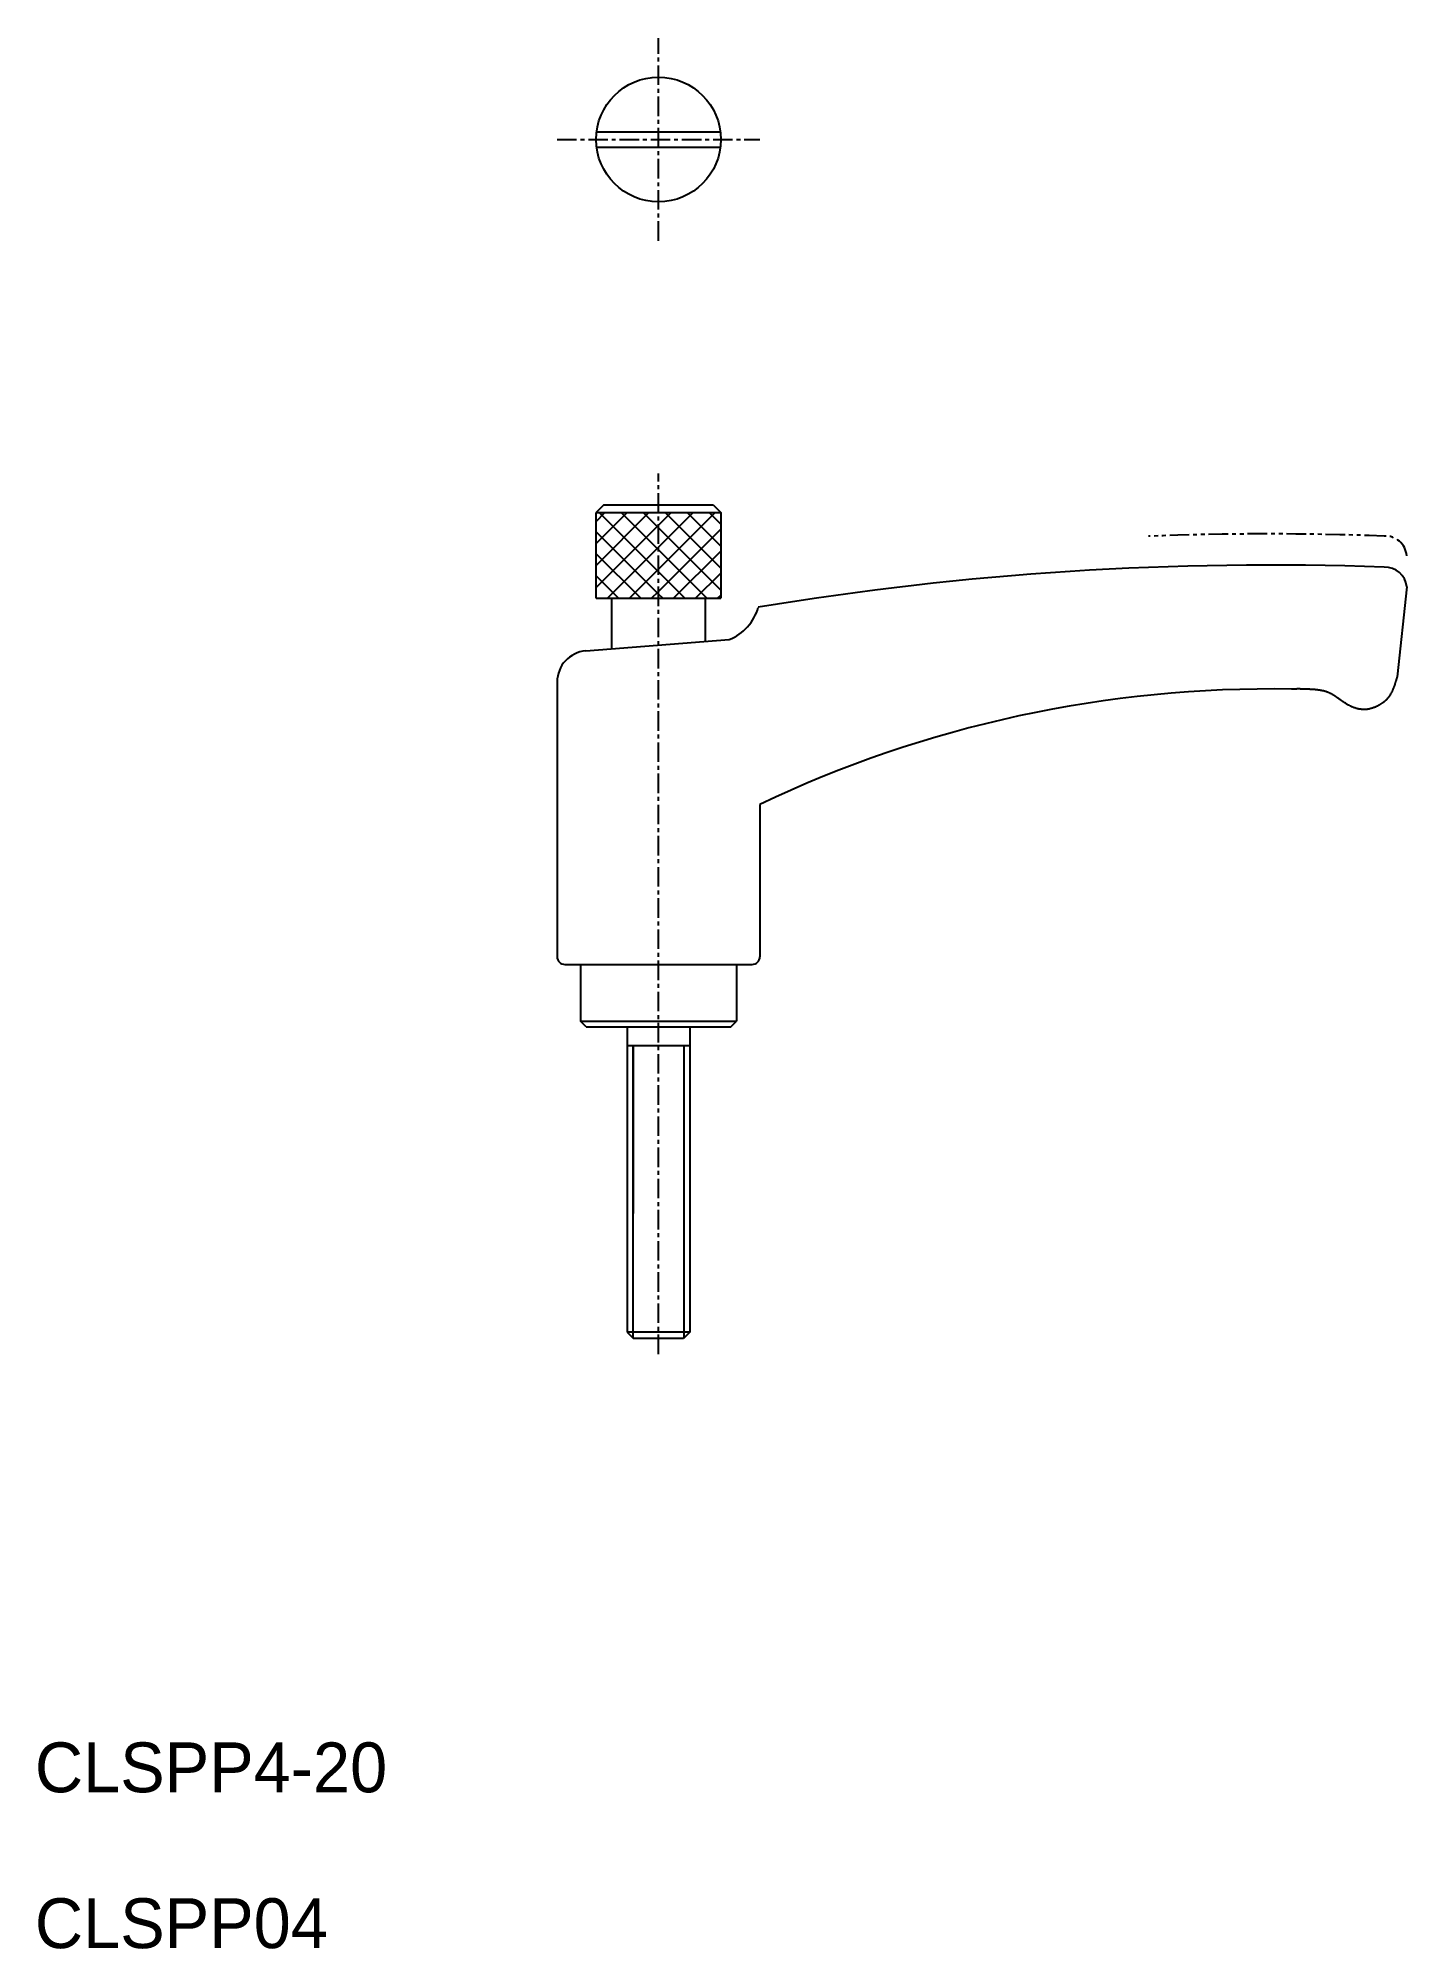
# Model space of a CAD drawing. Extents: x -2464 to -2376, y -904 to -781.
import ezdxf

# ---------------------------------------------------------------- set-up
doc = ezdxf.new("R2010")
doc.units = 0
doc.header["$MEASUREMENT"] = 0
doc.linetypes.add('CENTER', pattern=[2, 1.25, -0.25, 0.25, -0.25])
doc.linetypes.add('PHANTOM', pattern=[2.5, 1.25, -0.25, 0.25, -0.25, 0.25, -0.25])
doc.layers.get('0').update_dxf_attribs({"linetype": 'CONTINUOUS'})
doc.layers.add('CENTER', color=1, linetype='CENTER')

# ---------------------------------------------------------------- blocks, each defined once
blk = doc.blocks.new('*X2')
at = {"color": 0, "linetype": 'Continuous'}
for p, q in [((-2427.99, -814.76), (-2424.6, -811.36)), ((-2427.99, -813.34), (-2426.01, -811.36)), ((-2427.99, -811.93), (-2427.43, -811.36)), ((-2423.99, -815.17), (-2427.8, -811.36)), ((-2423.99, -813.76), (-2426.39, -811.36)), ((-2423.99, -812.34), (-2424.97, -811.36)), ((-2423.99, -815), (-2420.36, -811.36)), ((-2423.99, -813.59), (-2421.77, -811.36)), ((-2423.99, -812.17), (-2423.18, -811.36)), ((-2419.99, -814.93), (-2423.56, -811.36)), ((-2419.99, -813.52), (-2422.15, -811.36)), ((-2419.99, -812.1), (-2420.73, -811.36)), ((-2427.99, -816.17), (-2423.99, -812.17)), ((-2423.99, -816.59), (-2427.99, -812.59)), ((-2419.99, -816.34), (-2423.99, -812.34)), ((-2423.99, -816.42), (-2419.99, -812.42)), ((-2425.13, -816.86), (-2427.99, -814)), ((-2427.27, -816.86), (-2423.99, -813.59)), ((-2420.89, -816.86), (-2423.99, -813.76)), ((-2423.03, -816.86), (-2419.99, -813.83)), ((-2425.86, -816.86), (-2423.99, -815)), ((-2422.3, -816.86), (-2423.99, -815.17)), ((-2421.61, -816.86), (-2419.99, -815.24)), ((-2426.55, -816.86), (-2427.99, -815.41)), ((-2424.44, -816.86), (-2423.99, -816.42)), ((-2427.96, -816.86), (-2427.99, -816.83)), ((-2423.72, -816.86), (-2423.99, -816.59)), ((-2420.2, -816.86), (-2419.99, -816.66))]:
    blk.add_line(p, q, dxfattribs=at)

msp = doc.modelspace()

# ---------------------------------------------------------------- linework, layer by layer
at = {"color": 7, "linetype": 'Continuous'}
for p, q in [((-2427.96, -786.92), (-2420.03, -786.92)), ((-2427.96, -787.92), (-2420.03, -787.92)), ((-2427.49, -810.86), (-2427.99, -811.36)), ((-2427.99, -811.36), (-2419.99, -811.36)), ((-2427.99, -816.86), (-2427.99, -811.36)), ((-2427.49, -810.86), (-2420.49, -810.86)), ((-2420.49, -810.86), (-2419.99, -811.36)), ((-2419.99, -811.36), (-2419.99, -816.86)), ((-2375.99, -816.12), (-2376.62, -821.9)), ((-2427.99, -816.86), (-2419.99, -816.86)), ((-2426.99, -820.1), (-2426.99, -816.86)), ((-2420.99, -816.86), (-2420.99, -819.62)), ((-2428.65, -820.24), (-2419.45, -819.5)), ((-2430.49, -822.23), (-2430.49, -839.86)), ((-2417.49, -830.09), (-2417.49, -839.86)), ((-2429.99, -840.36), (-2417.99, -840.36)), ((-2428.99, -840.36), (-2428.99, -844)), ((-2418.99, -840.36), (-2418.99, -844)), ((-2428.63, -844.36), (-2428.99, -844)), ((-2428.99, -844), (-2418.99, -844)), ((-2428.63, -844.36), (-2419.36, -844.36)), ((-2428.63, -844.36), (-2419.36, -844.36)), ((-2425.99, -844.36), (-2425.99, -863.96)), ((-2421.99, -844.36), (-2421.99, -863.96)), ((-2419.36, -844.36), (-2418.99, -844)), ((-2425.99, -845.56), (-2421.99, -845.56)), ((-2425.99, -863.96), (-2425.59, -864.36)), ((-2421.99, -863.96), (-2425.99, -863.96)), ((-2421.99, -863.96), (-2422.39, -864.36)), ((-2422.39, -864.36), (-2425.59, -864.36))]:
    msp.add_line(p, q, dxfattribs=at)
at = {"color": 3, "linetype": 'Continuous'}
for p, q in [((-2425.61, -845.56), (-2425.61, -856.34)), ((-2425.61, -864.34), (-2425.61, -845.56)), ((-2422.37, -845.56), (-2422.37, -856.34)), ((-2422.37, -845.56), (-2422.37, -864.34))]:
    msp.add_line(p, q, dxfattribs=at)
at = {"color": 7, "linetype": 'Continuous'}
msp.add_polyline3d([(-2376.62, -821.9, 0), (-2376.62, -821.9, 0), (-2376.62, -821.91, 0), (-2376.62, -821.91, 0), (-2376.62, -821.92, 0), (-2376.62, -821.93, 0), (-2376.63, -821.94, 0), (-2376.63, -821.96, 0), (-2376.64, -821.97, 0), (-2376.64, -821.99, 0), (-2376.65, -822.01, 0), (-2376.65, -822.03, 0), (-2376.66, -822.05, 0), (-2376.67, -822.07, 0), (-2376.67, -822.1, 0), (-2376.68, -822.12, 0), (-2376.69, -822.15, 0), (-2376.7, -822.18, 0), (-2376.71, -822.21, 0), (-2376.72, -822.24, 0), (-2376.73, -822.27, 0), (-2376.74, -822.3, 0), (-2376.75, -822.33, 0), (-2376.76, -822.36, 0), (-2376.77, -822.39, 0), (-2376.78, -822.43, 0), (-2376.79, -822.46, 0), (-2376.8, -822.49, 0), (-2376.82, -822.52, 0), (-2376.83, -822.56, 0), (-2376.84, -822.59, 0), (-2376.85, -822.62, 0), (-2376.87, -822.66, 0), (-2376.88, -822.69, 0), (-2376.89, -822.72, 0), (-2376.9, -822.75, 0), (-2376.92, -822.78, 0), (-2376.93, -822.81, 0), (-2376.94, -822.84, 0), (-2376.96, -822.87, 0), (-2376.97, -822.89, 0), (-2376.98, -822.92, 0), (-2377, -822.95, 0), (-2377.01, -822.97, 0), (-2377.03, -823, 0), (-2377.04, -823.02, 0), (-2377.05, -823.05, 0), (-2377.07, -823.07, 0), (-2377.08, -823.09, 0), (-2377.1, -823.12, 0), (-2377.11, -823.14, 0), (-2377.13, -823.16, 0), (-2377.14, -823.18, 0), (-2377.16, -823.2, 0), (-2377.17, -823.22, 0), (-2377.19, -823.24, 0), (-2377.2, -823.26, 0), (-2377.22, -823.28, 0), (-2377.23, -823.3, 0), (-2377.25, -823.32, 0), (-2377.27, -823.33, 0), (-2377.28, -823.35, 0), (-2377.3, -823.37, 0), (-2377.31, -823.39, 0), (-2377.33, -823.4, 0), (-2377.35, -823.42, 0), (-2377.37, -823.44, 0), (-2377.38, -823.45, 0), (-2377.4, -823.47, 0), (-2377.42, -823.48, 0), (-2377.44, -823.5, 0), (-2377.46, -823.51, 0), (-2377.47, -823.53, 0), (-2377.49, -823.54, 0), (-2377.51, -823.55, 0), (-2377.53, -823.57, 0), (-2377.55, -823.58, 0), (-2377.57, -823.6, 0), (-2377.59, -823.61, 0), (-2377.61, -823.62, 0), (-2377.63, -823.64, 0), (-2377.65, -823.65, 0), (-2377.67, -823.66, 0), (-2377.69, -823.68, 0), (-2377.72, -823.69, 0), (-2377.74, -823.7, 0), (-2377.76, -823.72, 0), (-2377.78, -823.73, 0), (-2377.8, -823.74, 0), (-2377.83, -823.75, 0), (-2377.85, -823.76, 0), (-2377.87, -823.78, 0), (-2377.9, -823.79, 0), (-2377.92, -823.8, 0), (-2377.94, -823.81, 0), (-2377.97, -823.82, 0), (-2377.99, -823.83, 0), (-2378.01, -823.84, 0), (-2378.04, -823.85, 0), (-2378.06, -823.86, 0), (-2378.09, -823.87, 0), (-2378.11, -823.88, 0), (-2378.14, -823.89, 0), (-2378.16, -823.9, 0), (-2378.18, -823.91, 0), (-2378.21, -823.91, 0), (-2378.23, -823.92, 0), (-2378.26, -823.93, 0), (-2378.28, -823.94, 0), (-2378.31, -823.94, 0), (-2378.34, -823.95, 0), (-2378.36, -823.96, 0), (-2378.39, -823.96, 0), (-2378.41, -823.97, 0), (-2378.44, -823.97, 0), (-2378.46, -823.98, 0), (-2378.49, -823.98, 0), (-2378.52, -823.98, 0), (-2378.54, -823.99, 0), (-2378.57, -823.99, 0), (-2378.59, -823.99, 0), (-2378.62, -823.99, 0), (-2378.64, -823.99, 0), (-2378.67, -823.99, 0), (-2378.7, -824, 0), (-2378.72, -824, 0), (-2378.75, -824, 0), (-2378.77, -824, 0), (-2378.8, -823.99, 0), (-2378.83, -823.99, 0), (-2378.85, -823.99, 0), (-2378.88, -823.99, 0), (-2378.9, -823.99, 0), (-2378.93, -823.98, 0), (-2378.95, -823.98, 0), (-2378.98, -823.98, 0), (-2379.01, -823.97, 0), (-2379.03, -823.97, 0), (-2379.06, -823.97, 0), (-2379.08, -823.96, 0), (-2379.11, -823.96, 0), (-2379.13, -823.95, 0), (-2379.16, -823.95, 0), (-2379.18, -823.94, 0), (-2379.21, -823.93, 0), (-2379.23, -823.93, 0), (-2379.26, -823.92, 0), (-2379.28, -823.91, 0), (-2379.31, -823.9, 0), (-2379.33, -823.9, 0), (-2379.36, -823.89, 0), (-2379.38, -823.88, 0), (-2379.41, -823.87, 0), (-2379.43, -823.86, 0), (-2379.46, -823.85, 0), (-2379.48, -823.84, 0), (-2379.5, -823.83, 0), (-2379.53, -823.82, 0), (-2379.55, -823.81, 0), (-2379.57, -823.8, 0), (-2379.6, -823.79, 0), (-2379.62, -823.78, 0), (-2379.64, -823.77, 0), (-2379.67, -823.75, 0), (-2379.69, -823.74, 0), (-2379.71, -823.73, 0), (-2379.73, -823.72, 0), (-2379.76, -823.71, 0), (-2379.78, -823.69, 0), (-2379.8, -823.68, 0), (-2379.82, -823.67, 0), (-2379.85, -823.65, 0), (-2379.87, -823.64, 0), (-2379.89, -823.63, 0), (-2379.91, -823.61, 0), (-2379.93, -823.6, 0), (-2379.96, -823.58, 0), (-2379.98, -823.57, 0), (-2380, -823.55, 0), (-2380.02, -823.54, 0), (-2380.04, -823.53, 0), (-2380.06, -823.51, 0), (-2380.08, -823.5, 0), (-2380.11, -823.48, 0), (-2380.13, -823.47, 0), (-2380.15, -823.45, 0), (-2380.17, -823.44, 0), (-2380.19, -823.42, 0), (-2380.21, -823.41, 0), (-2380.23, -823.39, 0), (-2380.25, -823.38, 0), (-2380.27, -823.36, 0), (-2380.3, -823.35, 0), (-2380.32, -823.33, 0), (-2380.34, -823.32, 0), (-2380.36, -823.3, 0), (-2380.38, -823.29, 0), (-2380.4, -823.27, 0), (-2380.42, -823.26, 0), (-2380.44, -823.24, 0), (-2380.46, -823.23, 0), (-2380.49, -823.22, 0), (-2380.51, -823.2, 0), (-2380.53, -823.19, 0), (-2380.55, -823.17, 0), (-2380.57, -823.16, 0), (-2380.59, -823.14, 0), (-2380.61, -823.13, 0), (-2380.64, -823.12, 0), (-2380.66, -823.1, 0), (-2380.68, -823.09, 0), (-2380.7, -823.08, 0), (-2380.72, -823.06, 0), (-2380.74, -823.05, 0), (-2380.77, -823.04, 0), (-2380.79, -823.02, 0), (-2380.81, -823.01, 0), (-2380.83, -823, 0), (-2380.85, -822.99, 0), (-2380.88, -822.98, 0), (-2380.9, -822.97, 0), (-2380.92, -822.95, 0), (-2380.94, -822.94, 0), (-2380.97, -822.93, 0), (-2380.99, -822.92, 0), (-2381.01, -822.91, 0), (-2381.04, -822.9, 0), (-2381.06, -822.89, 0), (-2381.08, -822.88, 0), (-2381.11, -822.88, 0), (-2381.13, -822.87, 0), (-2381.15, -822.86, 0), (-2381.18, -822.85, 0), (-2381.2, -822.84, 0), (-2381.22, -822.84, 0), (-2381.25, -822.83, 0), (-2381.27, -822.82, 0), (-2381.3, -822.82, 0), (-2381.32, -822.81, 0), (-2381.35, -822.8, 0), (-2381.37, -822.8, 0), (-2381.4, -822.79, 0), (-2381.42, -822.79, 0), (-2381.45, -822.78, 0), (-2381.47, -822.78, 0), (-2381.5, -822.77, 0), (-2381.52, -822.77, 0), (-2381.55, -822.76, 0), (-2381.57, -822.76, 0), (-2381.6, -822.75, 0), (-2381.62, -822.75, 0), (-2381.65, -822.75, 0), (-2381.67, -822.75, 0), (-2381.7, -822.74, 0), (-2381.73, -822.74, 0), (-2381.75, -822.74, 0), (-2381.78, -822.73, 0), (-2381.8, -822.73, 0), (-2381.83, -822.73, 0), (-2381.85, -822.73, 0), (-2381.88, -822.72, 0), (-2381.91, -822.72, 0), (-2381.93, -822.72, 0), (-2381.96, -822.72, 0), (-2381.98, -822.72, 0), (-2382.01, -822.71, 0), (-2382.04, -822.71, 0), (-2382.06, -822.71, 0), (-2382.09, -822.71, 0), (-2382.11, -822.71, 0), (-2382.14, -822.71, 0), (-2382.17, -822.71, 0), (-2382.19, -822.71, 0), (-2382.22, -822.7, 0), (-2382.24, -822.7, 0), (-2382.27, -822.7, 0), (-2382.3, -822.7, 0), (-2382.32, -822.7, 0), (-2382.35, -822.7, 0), (-2382.37, -822.7, 0), (-2382.4, -822.7, 0), (-2382.42, -822.7, 0), (-2382.45, -822.7, 0), (-2382.48, -822.69, 0), (-2382.5, -822.69, 0), (-2382.53, -822.69, 0), (-2382.55, -822.69, 0), (-2382.58, -822.69, 0), (-2382.6, -822.69, 0), (-2382.63, -822.69, 0), (-2382.66, -822.69, 0), (-2382.68, -822.69, 0), (-2382.71, -822.69, 0), (-2382.73, -822.69, 0), (-2382.76, -822.69, 0), (-2382.78, -822.69, 0), (-2382.81, -822.69, 0), (-2382.83, -822.68, 0), (-2382.86, -822.68, 0), (-2382.88, -822.68, 0), (-2382.91, -822.68, 0), (-2382.94, -822.68, 0), (-2382.96, -822.68, 0), (-2382.99, -822.68, 0), (-2383.01, -822.68, 0), (-2383.04, -822.68, 0), (-2383.06, -822.69, 0), (-2383.09, -822.69, 0), (-2383.11, -822.69, 0), (-2383.14, -822.69, 0), (-2383.16, -822.69, 0), (-2383.19, -822.69, 0), (-2383.22, -822.69, 0), (-2383.24, -822.69, 0), (-2383.27, -822.69, 0), (-2383.29, -822.69, 0), (-2383.32, -822.69, 0), (-2383.34, -822.69, 0), (-2383.37, -822.7, 0), (-2383.39, -822.7, 0)], dxfattribs=at)
msp.add_circle((-2423.99, -787.42), 4, dxfattribs=at)
at = {"color": 3, "linetype": 'PHANTOM'}
for centre, radius, start, end in [((-2384.83, -1012.24), 199.51, 87.8813, 92.2204), ((-2377.36, -814.24), 1.37, 4.7437, 93.7297)]:
    msp.add_arc(centre, radius, start, end, dxfattribs=at)
at = {"color": 7, "linetype": 'Continuous'}
for centre, radius, start, end in [((-2384.83, -1014.24), 199.51, 87.8813, 99.453), ((-2377.36, -816.24), 1.37, 4.7437, 93.7297), ((-2420.59, -816.61), 3.11, 291.467, 344.4521), ((-2428.49, -822.23), 2, 94.5943, 180), ((-2384.71, -898.92), 76.24, 89.0097, 115.4682), ((-2429.99, -839.86), 0.5, 180, 270), ((-2417.99, -839.86), 0.5, 270, 0)]:
    msp.add_arc(centre, radius, start, end, dxfattribs=at)
at = {"layer": 'CENTER', "color": 1, "linetype": 'CENTER'}
for p, q in [((-2423.99, -793.92), (-2423.99, -780.92)), ((-2430.49, -787.42), (-2417.49, -787.42)), ((-2423.99, -865.36), (-2423.99, -808.86))]:
    msp.add_line(p, q, dxfattribs=at)

# ---------------------------------------------------------------- block references
at = {"color": 3, "linetype": 'Continuous'}
msp.add_blockref('*X2', (0, 0), dxfattribs=at)

# ---------------------------------------------------------------- texts
at = {"color": 7, "linetype": 'Continuous'}
for s, p in [('CLSPP4-20', (-2463.99, -893.48)), ('CLSPP04', (-2463.99, -903.48))]:
    msp.add_text(s, height=3.2, dxfattribs=at).set_placement(p)

doc.saveas('drawing.dxf')
